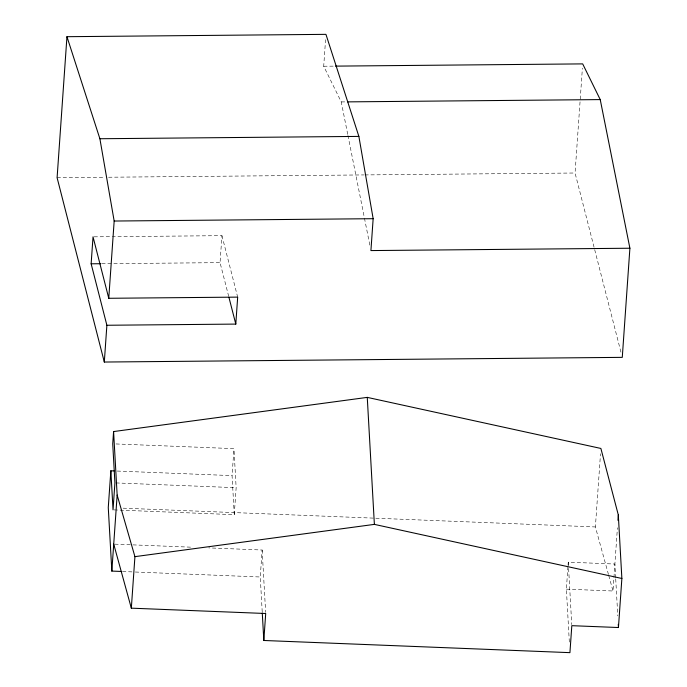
<?xml version="1.0" encoding="UTF-8"?>
<svg xmlns="http://www.w3.org/2000/svg" width="687" height="687" viewBox="0 0 687 687"><rect width="100%" height="100%" fill="white"/><g stroke="black" fill="none" stroke-linecap="round" stroke-linejoin="round"><path stroke-width="0.52" stroke-dasharray="3.44 2.58" d="M228.711 296.44L220.055 262.649L221.944 235.667L112.204 236.663M114.102 509.9L234.258 514.675L232.069 475.619L233.958 448.645L113.793 443.862M234.258 514.675L236.148 487.701L233.958 448.645M262.219 611.911L260.261 576.986L262.142 550.012L208.754 547.883M347.725 134.377L341.25 101.925L323.706 66.227L325.569 39.666M620.945 352.182L575.062 173.012L582.396 68.168M569.334 642.07L566.371 589.145L567.969 566.32M568.037 565.289L568.252 562.172L614.891 564.027L615.655 577.784M608.459 574.469L595.389 526.946L600.507 453.755M566.371 589.145L613.002 591L617.424 527.779M323.706 66.227L334.406 66.132M341.25 101.925L346.6 101.882M57.098 177.701L104.278 177.272M108.572 177.229L363.801 174.927M364.874 174.919L575.062 173.012M94.093 236.826L111.139 236.672M101.796 263.714L220.055 262.649M117.228 471.05L232.069 475.619M115.983 482.927L236.148 487.701M123.162 508.174L595.389 526.946M114.789 544.156L131.87 544.834M132.943 544.877L192.738 547.247M122.509 571.507L134.257 571.979M135.322 572.022L260.261 576.986M608.742 575.5L613.002 591M221.944 235.667L237.676 297.119M347.931 135.425L364.239 217.075M364.445 218.123L370.087 246.384M615.715 578.84L617.793 615.887M568.252 562.172L568.553 567.462M568.613 568.527L571.756 624.62M262.142 550.012L265.646 612.452"/><path stroke-width="1.03" d="M629.902 248.23L370.92 250.575L373.153 218.698L358.872 136.404L325.939 34.35L66.957 36.694L57.098 177.701L104.312 362.04L622.276 357.36L629.902 248.23L600.232 99.589L582.688 63.891L335.479 66.124M91.139 263.808L93.028 236.835L108.769 298.287L237.676 297.119L235.796 324.092L106.88 325.26L91.139 263.808L100.731 263.722M104.312 362.04L106.88 325.26M108.769 298.287L114.171 221.034L99.89 138.74L66.957 36.694M114.033 470.93L110.847 470.801L108.271 507.581L111.835 571.086L121.444 571.464M262.279 612.967L263.817 640.482L569.927 652.65L571.816 625.677L618.446 627.532L621.872 578.48L618.317 514.984L600.885 448.448L367.262 397.378L113.587 431.565L112.728 443.828L114.918 482.884L113.037 509.857L110.847 470.801M111.835 571.086L117.151 495.061L113.587 431.565M263.817 640.482L265.706 613.508L131.329 608.167L134.927 556.65L117.151 495.061M617.948 520.308L618.317 514.984M134.927 556.65L374.381 524.379L621.872 578.48M347.665 101.874L600.232 99.589M99.89 138.74L358.872 136.404M114.171 221.034L373.153 218.698M113.716 544.113L131.329 608.167M228.969 297.462L235.796 324.092M618.266 624.354L618.446 627.532M367.262 397.378L374.381 524.379"/></g></svg>
